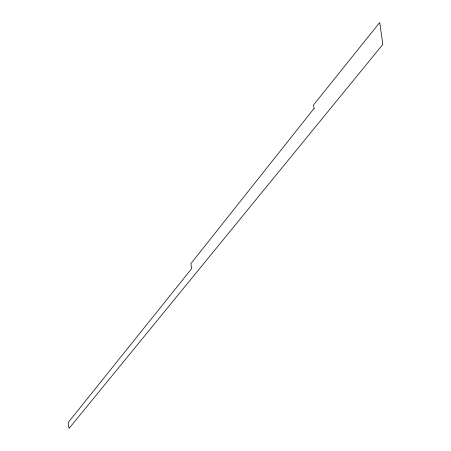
<?xml version="1.0" encoding="UTF-8"?>
<svg xmlns="http://www.w3.org/2000/svg" width="451" height="451" viewBox="0 0 451 451"><rect width="100%" height="100%" fill="white"/><g stroke="black" fill="none" stroke-linecap="round" stroke-linejoin="round"><path stroke-width="0.68" d="M314.088 108.409L190.874 263.643L191.596 268.728L68.174 422.542L69.02 428.45L382.826 44.412L379.714 22.55L313.586 104.869L314.088 108.409"/></g></svg>
